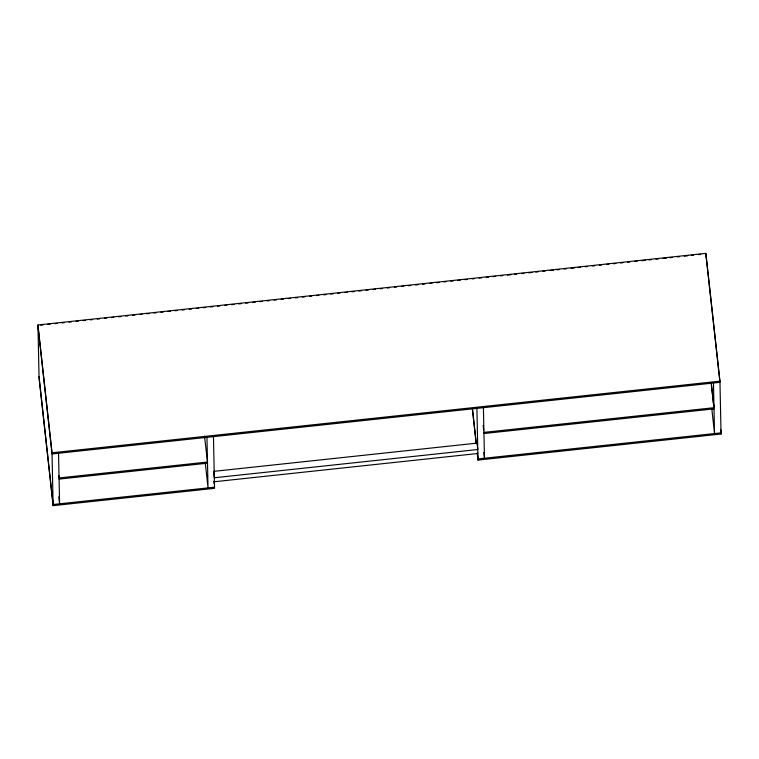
<?xml version="1.0" encoding="UTF-8"?>
<svg xmlns="http://www.w3.org/2000/svg" width="759" height="759" viewBox="0 0 759 759"><rect width="100%" height="100%" fill="white"/><g stroke="black" fill="none" stroke-linecap="round" stroke-linejoin="round"><path stroke-width="1.14" d="M213.459 436.634L214.541 488.341L53.121 505.655L39.06 377.84L37.95 324.975L705.879 253.345L719.94 381.16L721.05 434.025L477.999 460.087L477.221 453.057M40.739 325.175L43.102 324.918M47.817 324.416L50.17 324.159M54.885 323.657L57.248 323.4M61.953 322.898L64.316 322.641M69.031 322.139L71.384 321.892M76.099 321.38L78.462 321.133M83.177 320.621L85.53 320.374M90.245 319.862L92.598 319.615M97.313 319.103L99.676 318.856M104.391 318.344L106.744 318.097M111.459 317.594L113.812 317.338M118.527 316.835L120.89 316.579M125.605 316.076L127.958 315.82M132.673 315.317L135.026 315.061M139.741 314.558L142.104 314.302M146.819 313.799L149.172 313.543M153.887 313.04L156.24 312.784M160.955 312.281L163.318 312.025M168.033 311.522L170.386 311.266M175.101 310.763L177.454 310.507M182.169 310.004L184.532 309.757M189.247 309.245L191.6 308.998M196.315 308.486L198.668 308.239M203.384 307.727L205.746 307.48M210.461 306.968L212.814 306.721M217.529 306.219L219.892 305.962M224.598 305.46L226.96 305.203M231.675 304.701L234.028 304.444M238.743 303.942L241.106 303.685M245.812 303.183L248.174 302.926M252.889 302.424L255.242 302.167M259.957 301.665L262.32 301.408M267.035 300.906L269.388 300.649M274.103 300.147L276.456 299.89M281.172 299.388L283.534 299.131M288.249 298.629L290.602 298.382M295.317 297.87L297.67 297.623M302.386 297.111L304.748 296.864M309.463 296.352L311.816 296.105M316.531 295.593L318.884 295.346M323.6 294.834L325.962 294.587M330.677 294.084L333.03 293.828M337.746 293.325L340.098 293.069M344.814 292.566L347.176 292.31M351.891 291.807L354.244 291.551M358.96 291.048L361.312 290.792M366.028 290.289L368.39 290.033M373.105 289.53L375.458 289.274M380.174 288.771L382.527 288.515M387.242 288.012L389.604 287.756M394.319 287.253L396.672 286.997M401.388 286.494L403.75 286.247M408.456 285.735L410.818 285.488M415.534 284.976L417.886 284.729M422.602 284.217L424.964 283.97M429.67 283.458L432.032 283.211M436.748 282.709L439.1 282.452M443.816 281.95L446.178 281.693M450.893 281.191L453.246 280.934M457.962 280.432L460.315 280.175M465.03 279.673L467.392 279.416M472.107 278.914L474.46 278.657M479.176 278.155L481.529 277.898M486.244 277.396L488.606 277.139M493.322 276.637L495.674 276.38M500.39 275.878L502.743 275.621M507.458 275.119L510.997 274.739M514.536 274.36L516.888 274.113M521.604 273.601L523.957 273.354M528.672 272.842L532.211 272.462M535.75 272.083L538.103 271.836M542.818 271.324L545.171 271.077M549.886 270.574L553.425 270.195M556.964 269.815L559.317 269.559M564.032 269.056L566.385 268.8M571.1 268.297L574.639 267.918M578.178 267.538L580.531 267.282M585.246 266.779L587.608 266.523M592.314 266.02L594.676 265.764M599.392 265.261L601.745 265.005M606.46 264.502L608.822 264.246M613.528 263.743L615.891 263.487M620.606 262.984L622.959 262.737M627.674 262.225L630.036 261.978M634.752 261.466L637.105 261.219M641.82 260.707L645.359 260.328M648.888 259.948L651.25 259.701M655.966 259.198L658.319 258.942M663.034 258.439L666.573 258.06M670.102 257.68L672.465 257.424M677.18 256.921L679.533 256.665M684.248 256.163L687.787 255.783M691.316 255.403L693.679 255.147M698.394 254.644L700.747 254.388M53.121 505.655L52.02 452.791L719.94 381.16M719.968 382.318L52.039 453.948L37.978 326.133M483.929 432.383L713.991 407.706L711.278 383.086M59.079 479.109L207.501 463.189M483.948 433.541L714.01 408.864M214.399 481.737L477.857 453.484M214.512 487.193L53.102 504.498L39.032 376.682M705.898 254.502L719.836 381.141M720.642 429.347L721.022 432.867L477.971 458.929L477.326 453.066M720.661 430.505L721.05 434.025M711.174 383.077L713.754 406.52M711.819 408.94L714.532 433.56L713.469 383.01M483.151 425.353L483.673 430.04M483.825 452.373L484.47 458.237L483.407 407.687M472.43 408.513L476.301 443.692M472.316 408.494L476.197 443.673M213.763 481.31L214.123 483.673M204.532 436.226L207.482 462.032L59.05 477.952L58.794 475.608M205.31 463.265L208.023 487.885L206.96 437.336M58.822 496.766L59.591 503.805L58.538 453.256M37.95 324.975L52.02 452.791M705.879 253.345L705.955 256.855M476.918 408.38L477.999 460.087M477.069 443.123L213.611 471.377L214.313 477.772L477.781 449.518L477.069 443.123"/></g></svg>
